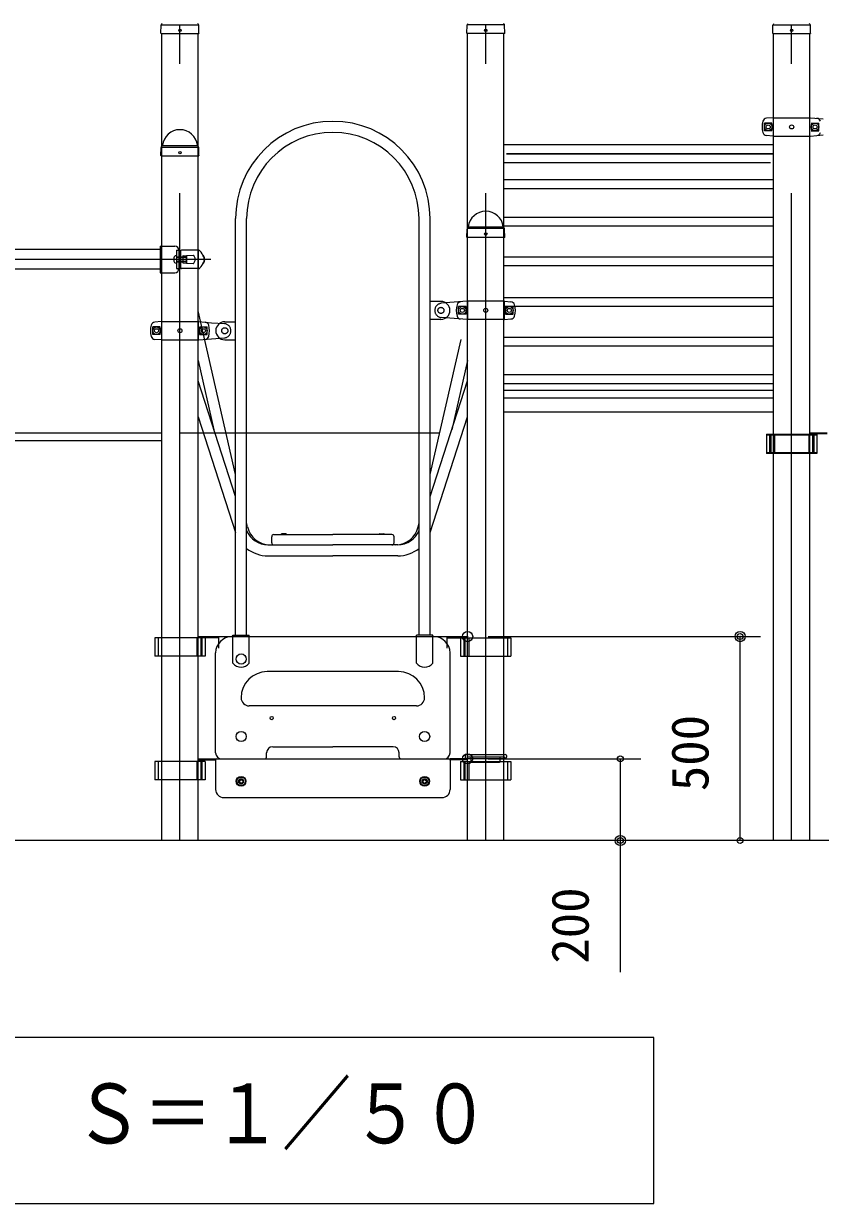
# Model space of a CAD drawing. Units: millimetres on the paper, scale 1:50. Extents: x 0 to 420, y -297 to 594.
# Drawn here: x 298.7 to 337.8, y 175 to 232.9 of the extents above; entities that cross this region are included whole.
import ezdxf
from ezdxf.enums import TextEntityAlignment as Align

# ---------------------------------------------------------------- set-up
doc = ezdxf.new("R2010")
doc.units = ezdxf.units.MM
doc.header["$PDMODE"] = 32
doc.header["$PDSIZE"] = 0.5
doc.linetypes.add('USER1', pattern=[50.8, 31.75, -6.35, 6.35, -6.35])
doc.linetypes.add('USER2', pattern=[19.05, 12.7, -6.35])
doc.layers.add('LY_1', color=7, linetype='Continuous', lineweight=9)
doc.styles.add('ＭＳ ゴシック', font='')
doc.styles.get('ＭＳ ゴシック').set_extended_font_data('MS Gothic')

# ---------------------------------------------------------------- blocks, each defined once
blk = doc.blocks.new('-004-_DOTSMALL')
at = {"color": 7, "linetype": 'Continuous', "lineweight": 9}
blk.add_circle((0, 0), 0.0625, dxfattribs=at)
blk.add_circle((0, 0), 0.0625, dxfattribs=at)

msp = doc.modelspace()

# ---------------------------------------------------------------- linework, layer by layer
at = {"layer": 'LY_1'}
for p, q in [((305.457, 232.389), (305.465, 232.786)), ((305.49, 232.844), (305.512, 232.866)), ((307.282, 232.844), (307.26, 232.866)), ((307.315, 232.39), (307.307, 232.786)), ((320.457, 232.39), (320.465, 232.786)), ((320.49, 232.844), (320.512, 232.866)), ((322.282, 232.844), (322.26, 232.866)), ((322.315, 232.389), (322.307, 232.786)), ((335.457, 232.389), (335.465, 232.786)), ((335.49, 232.844), (335.512, 232.866)), ((337.282, 232.844), (337.26, 232.866)), ((337.315, 232.39), (337.307, 232.786)), ((305.467, 232.38), (305.457, 232.389)), ((305.467, 232.38), (307.306, 232.38)), ((305.495, 192.799), (305.495, 232.38)), ((307.277, 192.799), (307.277, 232.38)), ((307.315, 232.39), (307.306, 232.38)), ((320.457, 232.39), (320.467, 232.38)), ((322.305, 232.38), (320.467, 232.38)), ((320.495, 192.799), (320.495, 232.38)), ((322.277, 192.799), (322.277, 232.38)), ((322.305, 232.38), (322.315, 232.389)), ((335.467, 232.38), (335.457, 232.389)), ((335.467, 232.38), (337.306, 232.38)), ((335.495, 192.799), (335.495, 232.38)), ((337.277, 192.799), (337.277, 232.38)), ((337.315, 232.39), (337.306, 232.38)), ((335.466, 228.249), (335.151, 228.222)), ((335.466, 228.249), (337.307, 228.249)), ((337.306, 228.249), (337.936, 228.194)), ((305.49, 226.844), (305.512, 226.866)), ((307.282, 226.844), (307.26, 226.866)), ((335.495, 226.916), (322.277, 226.916)), ((335.466, 227.349), (335.151, 227.377)), ((335.466, 227.349), (337.307, 227.349)), ((337.306, 227.349), (337.936, 227.404)), ((305.457, 226.389), (305.465, 226.786)), ((305.467, 226.38), (305.457, 226.389)), ((305.467, 226.38), (307.306, 226.38)), ((307.315, 226.39), (307.306, 226.38)), ((307.315, 226.39), (307.307, 226.786)), ((335.495, 226.467), (322.406, 226.467)), ((335.495, 226.482), (322.41, 226.482)), ((335.341, 226.033), (322.277, 226.033)), ((335.495, 225.202), (322.277, 225.202)), ((335.495, 224.768), (322.277, 224.768)), ((309.114, 202.863), (309.114, 223.299)), ((309.658, 202.863), (309.658, 223.3)), ((318.114, 202.863), (318.114, 223.3)), ((318.658, 202.863), (318.658, 223.299)), ((320.49, 222.844), (320.512, 222.866)), ((322.282, 222.844), (322.26, 222.866)), ((335.495, 223.359), (322.277, 223.359)), ((335.495, 222.925), (322.277, 222.925)), ((320.457, 222.39), (320.465, 222.786)), ((320.457, 222.39), (320.467, 222.38)), ((322.305, 222.38), (320.467, 222.38)), ((322.305, 222.38), (322.315, 222.389)), ((322.315, 222.389), (322.307, 222.786)), ((305.411, 221.785), (262.361, 221.785)), ((305.411, 221.949), (305.411, 220.649)), ((305.411, 221.949), (306.135, 221.949)), ((306.215, 221.749), (306.215, 220.849)), ((306.215, 221.749), (306.335, 221.749)), ((306.335, 221.749), (306.335, 220.849)), ((306.416, 221.709), (306.416, 220.889)), ((307.308, 221.749), (306.456, 221.749)), ((306.095, 221.379), (306.095, 221.219)), ((306.215, 221.479), (306.195, 221.479)), ((306.215, 221.119), (306.195, 221.119)), ((306.71, 221.483), (307.051, 221.501)), ((306.71, 221.483), (306.71, 221.116)), ((306.71, 221.116), (307.051, 221.098)), ((307.521, 221.499), (307.526, 221.499)), ((307.521, 221.099), (307.526, 221.099)), ((335.495, 221.416), (322.277, 221.416)), ((305.411, 220.813), (262.361, 220.813)), ((305.411, 220.649), (306.135, 220.649)), ((306.215, 220.849), (306.335, 220.849)), ((307.306, 220.849), (306.456, 220.849)), ((335.495, 220.982), (322.277, 220.982)), ((335.495, 219.416), (322.277, 219.416)), ((309.114, 210.748), (307.277, 218.779)), ((319.186, 219.239), (318.658, 219.239)), ((320.466, 219.249), (319.836, 219.194)), ((322.306, 219.249), (320.466, 219.249)), ((335.495, 218.982), (322.277, 218.982)), ((322.306, 219.249), (322.622, 219.222)), ((305.466, 218.249), (305.151, 218.222)), ((305.466, 218.249), (307.307, 218.249)), ((307.306, 218.249), (307.936, 218.194)), ((308.586, 218.239), (309.114, 218.239)), ((319.186, 218.359), (318.658, 218.359)), ((320.466, 218.349), (319.836, 218.404)), ((322.306, 218.349), (320.466, 218.349)), ((322.306, 218.349), (322.622, 218.377)), ((305.466, 217.349), (305.151, 217.377)), ((305.466, 217.349), (307.307, 217.349)), ((307.306, 217.349), (307.936, 217.404)), ((308.586, 217.359), (309.115, 217.359)), ((318.658, 210.748), (320.174, 217.375)), ((335.495, 217.474), (322.277, 217.474)), ((335.495, 217.04), (322.277, 217.04)), ((307.277, 216.34), (308.055, 212.94)), ((320.495, 216.34), (319.718, 212.94)), ((309.114, 209.673), (307.277, 215.338)), ((318.658, 209.673), (320.495, 215.338)), ((335.495, 215.631), (322.277, 215.631)), ((335.495, 215.197), (322.277, 215.197)), ((335.495, 214.869), (322.277, 214.869)), ((335.495, 214.489), (322.277, 214.489)), ((307.277, 213.574), (309.114, 207.909)), ((318.658, 207.909), (320.495, 213.574)), ((335.495, 213.809), (322.277, 213.809)), ((296.658, 212.799), (305.495, 212.799)), ((296.658, 212.419), (305.495, 212.419)), ((335.15, 212.735), (335.15, 211.779)), ((335.15, 212.735), (337.622, 212.735)), ((337.622, 212.679), (335.15, 212.679)), ((335.305, 212.735), (335.305, 211.835)), ((335.316, 212.679), (335.316, 211.779)), ((335.364, 212.735), (335.364, 211.835)), ((335.552, 212.735), (335.552, 211.835)), ((337.221, 212.679), (337.221, 211.779)), ((337.277, 212.799), (338.136, 212.799)), ((337.277, 212.753), (338.136, 212.753)), ((337.408, 212.679), (337.408, 211.779)), ((337.456, 212.735), (337.456, 211.835)), ((337.467, 212.679), (337.467, 211.779)), ((337.622, 212.735), (337.622, 211.779)), ((335.15, 211.835), (337.622, 211.835)), ((337.622, 211.779), (335.15, 211.779)), ((309.703, 208.176), (309.658, 208.37)), ((318.07, 208.176), (318.114, 208.37)), ((310.986, 207.799), (313.886, 207.799)), ((311.356, 207.819), (311.386, 207.839)), ((311.356, 207.819), (311.356, 207.799)), ((311.616, 207.819), (311.356, 207.819)), ((311.586, 207.839), (311.386, 207.839)), ((311.586, 207.839), (311.616, 207.819)), ((311.616, 207.819), (311.616, 207.799)), ((316.786, 207.799), (313.886, 207.799)), ((316.186, 207.839), (316.156, 207.819)), ((316.156, 207.819), (316.156, 207.799)), ((316.156, 207.819), (316.416, 207.819)), ((316.186, 207.839), (316.386, 207.839)), ((316.416, 207.819), (316.386, 207.839)), ((316.416, 207.819), (316.416, 207.799)), ((310.704, 207.299), (313.886, 207.299)), ((310.886, 207.399), (310.886, 207.699)), ((317.068, 207.299), (313.886, 207.299)), ((316.886, 207.399), (316.886, 207.699)), ((310.704, 206.755), (313.886, 206.755)), ((317.068, 206.755), (313.886, 206.755)), ((308.286, 202.735), (305.15, 202.735)), ((305.15, 202.735), (305.15, 201.835)), ((305.316, 202.735), (305.316, 201.835)), ((307.221, 202.735), (307.221, 201.835)), ((307.277, 202.799), (308.136, 202.799)), ((307.408, 202.735), (307.408, 201.835)), ((307.467, 202.735), (307.467, 201.835)), ((307.622, 202.735), (307.622, 201.835)), ((308.136, 202.799), (319.636, 202.799)), ((308.286, 202.235), (308.286, 202.799)), ((308.986, 202.863), (309.786, 202.863)), ((308.986, 201.499), (308.986, 202.863)), ((309.786, 201.499), (309.786, 202.863)), ((318.786, 202.863), (317.986, 202.863)), ((317.986, 201.499), (317.986, 202.863)), ((318.786, 201.499), (318.786, 202.863)), ((319.486, 202.235), (319.486, 202.799)), ((319.486, 202.735), (322.622, 202.735)), ((319.636, 202.799), (320.495, 202.799)), ((320.15, 202.735), (320.15, 201.835)), ((320.305, 202.735), (320.305, 201.835)), ((320.364, 202.735), (320.364, 201.835)), ((320.552, 202.735), (320.552, 201.835)), ((322.456, 202.735), (322.456, 201.835)), ((322.622, 202.735), (322.622, 201.835)), ((308.136, 197.099), (308.136, 201.999)), ((319.636, 197.099), (319.636, 201.999)), ((307.622, 201.835), (305.15, 201.835)), ((320.15, 201.835), (322.622, 201.835)), ((317.106, 201.079), (310.666, 201.079)), ((317.986, 199.399), (309.786, 199.399)), ((310.936, 197.399), (313.886, 197.399)), ((316.836, 197.399), (313.886, 197.399)), ((307.277, 196.799), (308.136, 196.799)), ((308.196, 196.799), (319.576, 196.799)), ((310.636, 196.899), (310.636, 197.099)), ((317.136, 196.899), (317.136, 197.099)), ((320.495, 196.799), (319.636, 196.799)), ((320.375, 196.959), (320.375, 196.879)), ((320.435, 197.019), (322.337, 197.019)), ((320.435, 196.819), (322.337, 196.819)), ((322.397, 196.959), (322.397, 196.879)), ((307.622, 196.679), (305.15, 196.679)), ((305.15, 196.679), (305.15, 195.779)), ((305.316, 196.679), (305.316, 195.779)), ((307.221, 196.679), (307.221, 195.779)), ((307.277, 196.753), (308.136, 196.753)), ((307.408, 196.679), (307.408, 195.779)), ((307.467, 196.679), (307.467, 195.779)), ((307.622, 196.679), (307.622, 195.779)), ((308.136, 196.739), (308.136, 195.299)), ((320.495, 196.753), (319.636, 196.753)), ((319.636, 196.739), (319.636, 195.299)), ((320.15, 196.679), (322.622, 196.679)), ((320.15, 196.679), (320.15, 195.779)), ((320.305, 196.679), (320.305, 195.779)), ((320.364, 196.679), (320.364, 195.779)), ((320.552, 196.679), (320.552, 195.779)), ((322.456, 196.679), (322.456, 195.779)), ((322.622, 196.679), (322.622, 195.779)), ((307.622, 195.779), (305.15, 195.779)), ((309.306, 195.745), (309.386, 195.792)), ((309.306, 195.745), (309.306, 195.653)), ((309.306, 195.653), (309.386, 195.607)), ((309.386, 195.792), (309.466, 195.745)), ((309.386, 195.607), (309.466, 195.653)), ((309.466, 195.745), (309.466, 195.653)), ((318.306, 195.745), (318.386, 195.792)), ((318.306, 195.745), (318.306, 195.653)), ((318.306, 195.653), (318.386, 195.607)), ((318.386, 195.792), (318.466, 195.745)), ((318.386, 195.607), (318.466, 195.653)), ((318.466, 195.745), (318.466, 195.653)), ((320.15, 195.779), (322.622, 195.779)), ((308.536, 194.899), (313.886, 194.899)), ((313.886, 194.899), (319.236, 194.899)), ((359.313, 192.799), (237.483, 192.799))]:
    msp.add_line(p, q, dxfattribs=at)
at = {"layer": 'LY_1', "lineweight": 18}
for p, q in [((305.493, 232.81), (307.28, 232.81)), ((322.28, 232.81), (320.493, 232.81)), ((335.493, 232.81), (337.28, 232.81)), ((335.051, 227.614), (335.051, 227.984)), ((335.421, 227.984), (335.051, 227.984)), ((335.421, 227.614), (335.051, 227.614)), ((337.351, 227.984), (337.721, 227.984)), ((337.351, 227.614), (337.721, 227.614)), ((337.721, 227.614), (337.721, 227.984)), ((305.529, 226.879), (307.24, 226.879)), ((305.493, 226.81), (307.28, 226.81)), ((322.28, 222.81), (320.493, 222.81)), ((322.243, 222.879), (320.532, 222.879)), ((320.051, 218.614), (320.051, 218.984)), ((320.421, 218.984), (320.051, 218.984)), ((322.351, 218.984), (322.721, 218.984)), ((322.721, 218.614), (322.721, 218.984)), ((320.421, 218.614), (320.051, 218.614)), ((322.351, 218.614), (322.721, 218.614)), ((305.051, 217.614), (305.051, 217.984)), ((305.421, 217.984), (305.051, 217.984)), ((305.421, 217.614), (305.051, 217.614)), ((307.351, 217.984), (307.721, 217.984)), ((307.351, 217.614), (307.721, 217.614)), ((307.721, 217.614), (307.721, 217.984)), ((321.495, 202.799), (334.86, 202.799)), ((333.86, 192.799), (333.86, 202.799)), ((321.495, 196.799), (328.984, 196.799)), ((327.984, 196.799), (327.984, 192.799)), ((327.984, 192.799), (327.984, 186.338)), ((329.625, 183.129), (278.825, 183.129)), ((329.625, 174.996), (329.625, 183.129)), ((278.825, 174.996), (329.625, 174.996))]:
    msp.add_line(p, q, dxfattribs=at)
at = {"layer": 'LY_1', "linetype": 'USER1', "lineweight": 18}
for p, q in [((306.386, 192.799), (306.386, 232.799)), ((321.386, 192.799), (321.386, 232.799)), ((336.386, 192.799), (336.386, 232.799)), ((307.907, 221.299), (259.821, 221.299))]:
    msp.add_line(p, q, dxfattribs=at)
at = {"layer": 'LY_1', "linetype": 'USER2', "lineweight": 18}
for p, q in [((307.286, 221.729), (307.286, 220.869)), ((306.215, 221.419), (306.335, 221.419)), ((306.715, 221.399), (306.215, 221.399)), ((306.715, 221.199), (306.215, 221.199)), ((306.215, 221.179), (306.335, 221.179)), ((306.416, 221.419), (306.536, 221.419)), ((306.416, 221.179), (306.536, 221.179)), ((306.536, 221.469), (306.696, 221.469)), ((306.536, 221.464), (306.536, 221.134)), ((306.536, 221.129), (306.696, 221.129)), ((306.546, 221.474), (306.71, 221.483)), ((306.546, 221.124), (306.71, 221.116)), ((306.696, 221.469), (306.696, 221.129)), ((306.715, 221.199), (306.715, 221.399)), ((319.836, 219.194), (319.206, 219.148)), ((320.486, 219.229), (320.486, 218.369)), ((322.286, 219.229), (322.286, 218.369)), ((305.486, 218.229), (305.486, 217.369)), ((307.286, 218.229), (307.286, 217.369)), ((307.936, 218.194), (308.567, 218.148)), ((319.836, 218.404), (319.206, 218.451)), ((307.936, 217.404), (308.567, 217.451)), ((306.386, 212.799), (321.386, 212.799)), ((320.475, 196.899), (320.475, 196.819)), ((320.475, 196.899), (322.297, 196.899)), ((320.675, 196.699), (320.675, 196.899)), ((322.097, 196.699), (322.097, 196.899)), ((322.297, 196.899), (322.297, 196.819)), ((320.735, 196.639), (322.037, 196.639))]:
    msp.add_line(p, q, dxfattribs=at)
at = {"layer": 'LY_1'}
for centre, radius in [((306.386, 232.54), 0.06), ((321.386, 232.54), 0.06), ((336.386, 232.54), 0.06), ((306.386, 226.54), 0.06), ((321.386, 222.54), 0.06), ((309.386, 201.699), 0.25), ((310.886, 198.799), 0.08), ((316.886, 198.799), 0.08), ((309.386, 197.899), 0.25), ((318.386, 197.899), 0.25), ((309.386, 195.699), 0.21), ((318.386, 195.699), 0.21)]:
    msp.add_circle(centre, radius, dxfattribs=at)
at = {"layer": 'LY_1', "lineweight": 18}
for centre, radius in [((335.236, 227.799), 0.185), ((335.236, 227.799), 0.1), ((336.386, 227.799), 0.1), ((337.536, 227.799), 0.185), ((337.536, 227.799), 0.1), ((320.236, 218.799), 0.185), ((320.236, 218.799), 0.1), ((321.386, 218.799), 0.1), ((322.536, 218.799), 0.185), ((322.536, 218.799), 0.1), ((305.236, 217.799), 0.185), ((305.236, 217.799), 0.1), ((306.386, 217.799), 0.1), ((307.536, 217.799), 0.185), ((307.536, 217.799), 0.1), ((309.386, 195.699), 0.24), ((309.386, 195.699), 0.11), ((318.386, 195.699), 0.24), ((318.386, 195.699), 0.11)]:
    msp.add_circle(centre, radius, dxfattribs=at)
at = {"layer": 'LY_1', "linetype": 'USER2', "lineweight": 18}
for centre, radius in [((319.186, 218.799), 0.15), ((308.586, 217.799), 0.15), ((309.386, 195.699), 0.125), ((318.386, 195.699), 0.125)]:
    msp.add_circle(centre, radius, dxfattribs=at)
at = {"layer": 'LY_1'}
for centre, radius, start, end in [((305.549, 232.785), 0.084, 135, 178.99605), ((307.223, 232.785), 0.084, 1.00395, 45), ((320.549, 232.785), 0.084, 135, 178.99605), ((322.223, 232.785), 0.084, 1.00395, 45), ((335.549, 232.785), 0.084, 135, 178.99605), ((337.223, 232.785), 0.084, 1.00395, 45), ((313.886, 223.299), 4.772, 0, 180), ((335.936, 227.799), 1, 163.80375, 196.19625), ((335.168, 228.022), 0.2, 95, 163.80375), ((337.604, 228.022), 0.2, 16.19625, 85), ((306.386, 226.799), 0.864, 90, 173.3676), ((306.386, 226.799), 0.864, 6.6324, 90), ((313.886, 223.299), 4.228, 0, 180), ((335.168, 227.576), 0.2, 196.19625, 265), ((337.604, 227.576), 0.2, 275, 343.80375), ((305.472, 226.906), 0.056, 315, 353.3676), ((307.3, 226.906), 0.056, 186.6324, 225), ((305.549, 226.785), 0.084, 135, 178.99605), ((307.223, 226.785), 0.084, 1.00395, 45), ((321.386, 222.799), 0.864, 90, 173.3676), ((321.386, 222.799), 0.864, 6.6324, 90), ((320.549, 222.785), 0.084, 135, 178.99605), ((320.472, 222.906), 0.056, 315, 353.3676), ((322.3, 222.906), 0.056, 186.6324, 225), ((322.223, 222.785), 0.084, 1.00395, 45), ((306.135, 221.749), 0.2, 0, 90), ((306.456, 221.709), 0.04, 90, 180), ((307.308, 221.669), 0.08, 39.77906, 90), ((306.294, 220.825), 1.4, 25.55841, 39.77906), ((306.195, 221.379), 0.1, 90, 180), ((306.195, 221.219), 0.1, 180, 270), ((307.052, 221.481), 0.02, 28.61505, 93), ((307.052, 221.118), 0.02, 267, 331.38495), ((305.841, 220.82), 1.4, 25.30055, 28.61505), ((305.841, 221.779), 1.4, 331.38495, 334.69945), ((306.855, 221.299), 0.278, 334.69945, 25.30055), ((306.294, 221.774), 1.4, 320.22094, 334.44159), ((307.526, 221.479), 0.02, 36.8699, 90), ((307.526, 221.119), 0.02, 270, 323.1301), ((307.286, 221.299), 0.32, 323.1301, 36.8699), ((307.286, 221.299), 0.3, 334.44159, 25.55841), ((306.135, 220.849), 0.2, 270, 0), ((306.456, 220.889), 0.04, 180, 270), ((307.308, 220.929), 0.08, 270, 320.22094), ((319.186, 218.799), 0.44, 270, 90), ((320.936, 218.799), 1, 163.80375, 196.19625), ((320.168, 219.022), 0.2, 95, 163.80375), ((322.604, 219.022), 0.2, 16.19625, 85), ((321.836, 218.799), 1, 343.80375, 16.19625), ((305.168, 218.022), 0.2, 95, 163.80375), ((307.604, 218.022), 0.2, 16.19625, 85), ((308.586, 217.799), 0.44, 90, 270), ((320.168, 218.576), 0.2, 196.19625, 265), ((322.604, 218.576), 0.2, 275, 343.80375), ((305.936, 217.799), 1, 163.80375, 196.19625), ((306.836, 217.799), 1, 343.80375, 16.19625), ((305.168, 217.576), 0.2, 196.19625, 265), ((307.604, 217.576), 0.2, 275, 343.80375), ((310.704, 208.427), 1.128, 202.01188, 270), ((310.802, 208.427), 1.128, 192.88346, 270), ((310.986, 207.699), 0.1, 90, 180), ((316.786, 207.699), 0.1, 0, 90), ((316.97, 208.427), 1.128, 270, 347.11654), ((317.068, 208.427), 1.128, 270, 337.98812), ((310.986, 207.399), 0.1, 180, 270), ((316.786, 207.399), 0.1, 270, 0), ((310.704, 208.427), 1.672, 231.28375, 270), ((317.068, 208.427), 1.672, 270, 308.71625), ((308.936, 201.999), 0.8, 90, 180), ((318.836, 201.999), 0.8, 0, 90), ((309.386, 201.799), 0.5, 216.8699, 323.1301), ((318.386, 201.799), 0.5, 216.8699, 323.1301), ((310.666, 199.799), 1.28, 90, 180), ((317.106, 199.799), 1.28, 0, 90), ((309.786, 199.799), 0.4, 180, 270), ((317.986, 199.799), 0.4, 270, 0), ((310.936, 197.099), 0.3, 90, 180), ((316.836, 197.099), 0.3, 0, 90), ((308.436, 197.099), 0.3, 180, 270), ((308.196, 196.739), 0.06, 90, 180), ((310.536, 196.899), 0.1, 270, 0), ((317.236, 196.899), 0.1, 180, 270), ((319.336, 197.099), 0.3, 270, 0), ((319.576, 196.739), 0.06, 0, 90), ((320.435, 196.959), 0.06, 90, 180), ((320.435, 196.879), 0.06, 180, 270), ((322.337, 196.959), 0.06, 0, 90), ((322.337, 196.879), 0.06, 270, 0), ((308.536, 195.299), 0.4, 180, 270), ((319.236, 195.299), 0.4, 270, 0)]:
    msp.add_arc(centre, radius, start, end, dxfattribs=at)
at = {"layer": 'LY_1', "lineweight": 18}
for centre, start, end in [((332.861, 227.799), 355.87048, 4.12952), ((339.912, 227.799), 175.87048, 184.12952), ((317.861, 218.799), 355.87048, 4.12952), ((324.912, 218.799), 175.87048, 184.12952), ((302.861, 217.799), 355.87048, 4.12952), ((309.912, 217.799), 175.87048, 184.12952)]:
    msp.add_arc(centre, 2.567, start, end, dxfattribs=at)
at = {"layer": 'LY_1', "linetype": 'USER2', "lineweight": 18}
for centre, radius, start, end in [((307.306, 221.729), 0.02, 88.01112, 180), ((306.546, 221.464), 0.01, 92, 180), ((306.546, 221.134), 0.01, 180, 268), ((307.306, 220.869), 0.02, 180, 270), ((319.236, 218.799), 0.35, 95, 265), ((320.466, 219.229), 0.02, 0, 91.98888), ((307.306, 218.229), 0.02, 88.01112, 180), ((320.466, 218.369), 0.02, 270, 0), ((308.536, 217.799), 0.35, 275, 85), ((307.306, 217.369), 0.02, 180, 270), ((320.735, 196.699), 0.06, 180, 270), ((322.037, 196.699), 0.06, 270, 0)]:
    msp.add_arc(centre, radius, start, end, dxfattribs=at)
at = {"layer": 'LY_1'}
for p in [(320.495, 202.799), (333.86, 202.799), (320.495, 196.799), (327.984, 192.799)]:
    msp.add_point(p, dxfattribs=at)

# ---------------------------------------------------------------- block references
at = {"layer": 'LY_1', "xscale": 2.32, "yscale": 2.32}
for p, rotation in [((333.86, 202.799), 90), ((327.984, 196.799), 90), ((327.984, 192.799), 270), ((333.86, 192.799), 270)]:
    msp.add_blockref('-004-_DOTSMALL', p, dxfattribs=dict(at, rotation=rotation))

# ---------------------------------------------------------------- texts
at = {"layer": 'LY_1', "style": 'ＭＳ ゴシック'}
for s, p in [('500', (332.86, 195.216)), ('200', (326.984, 186.755))]:
    msp.add_text(s, height=1.833, rotation=90, dxfattribs=at).set_placement(p, align=Align.BOTTOM_LEFT)
at = {"layer": 'LY_1', "style": 'ＭＳ ゴシック', "width": 0.85}
msp.add_text('Ｄ視立面図\u3000Ｓ＝１／５０', height=2.933, dxfattribs=at).set_placement((280.781, 177.062), align=Align.BOTTOM_LEFT)

doc.saveas('drawing.dxf')
